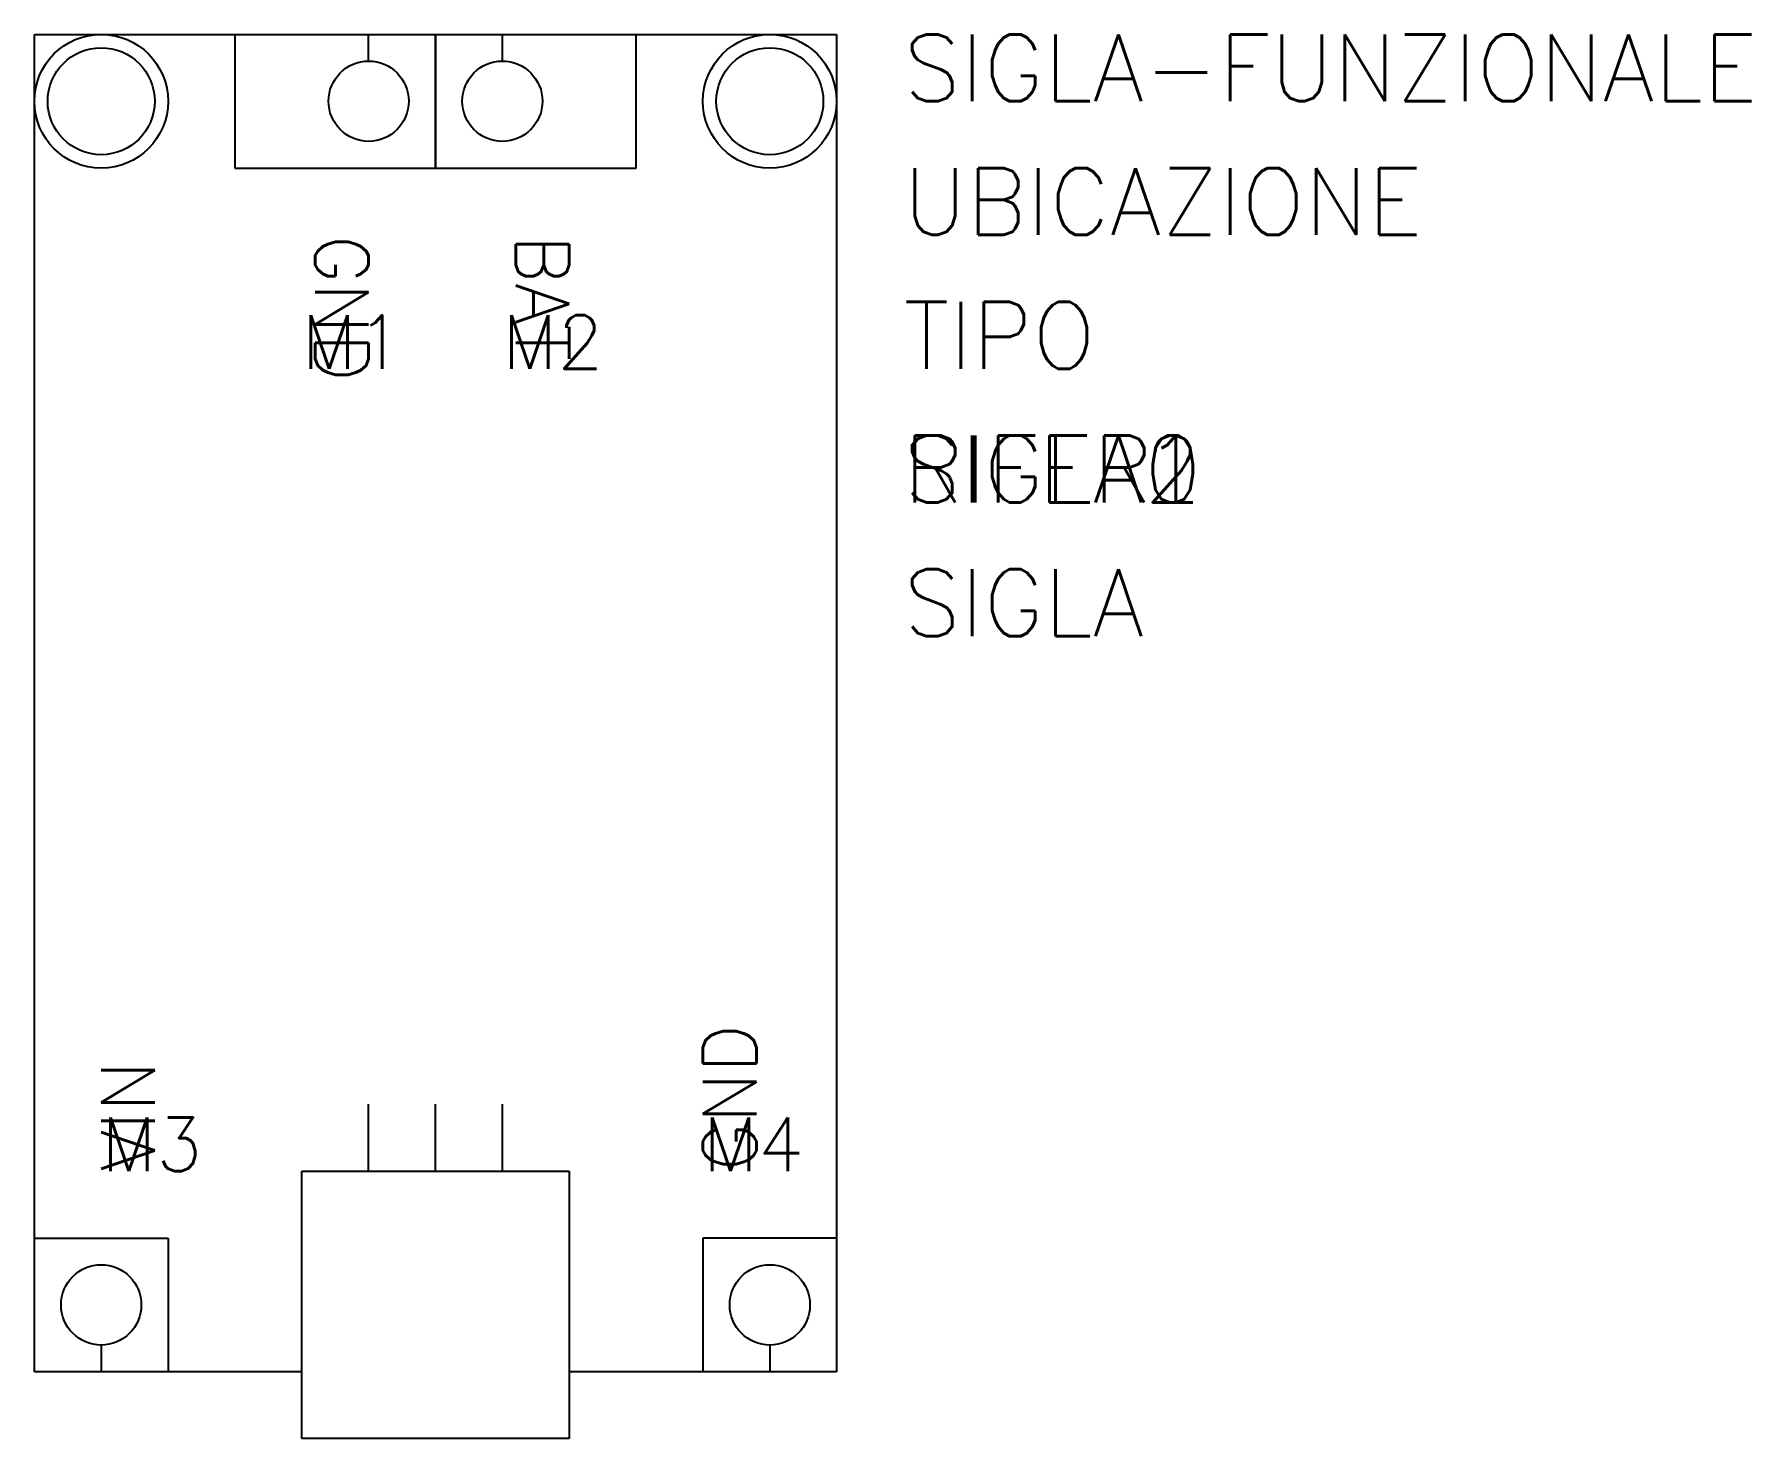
# Model space of a CAD drawing. Extents: x 0 to 64.2, y -2.5 to 50.
import ezdxf

# ---------------------------------------------------------------- set-up
doc = ezdxf.new("R2010")
doc.units = 0
doc.header["$LTSCALE"] = 4
doc.layers.get('0').update_dxf_attribs({"linetype": 'CONTINUOUS'})
doc.styles.get("Standard").update_dxf_attribs({"font": 'romans.shx'})

msp = doc.modelspace()

# ---------------------------------------------------------------- linework, layer by layer
for p, q in [((0, 0), (0, 50)), ((0, 50), (30, 50)), ((7.5, 50), (7.5, 45)), ((12.5, 49), (12.5, 50)), ((15, 45), (15, 50)), ((15, 50), (15, 45)), ((17.5, 49), (17.5, 50)), ((22.5, 45), (22.5, 50)), ((30, 50), (30, 0)), ((7.5, 45), (15, 45)), ((15, 45), (22.5, 45)), ((12.5, 7.5), (12.5, 10)), ((15, 7.5), (15, 10)), ((17.5, 7.5), (17.5, 10)), ((10, -2.5), (10, 7.5)), ((10, 7.5), (20, 7.5)), ((20, 7.5), (20, -2.5)), ((0, 5), (5, 5)), ((5, 5), (5, 0)), ((30, 5), (25, 5)), ((25, 5), (25, 0)), ((2.5, 1), (2.5, 0)), ((27.5, 1), (27.5, 0)), ((10, 0), (0, 0)), ((30, 0), (20, 0)), ((20, -2.5), (10, -2.5))]:
    msp.add_line(p, q)
for centre, radius in [((2.5, 47.5), 2.5), ((2.5, 47.5), 2), ((27.5, 47.5), 2.5), ((27.5, 47.5), 2), ((12.5, 47.5), 1.5), ((17.5, 47.5), 1.5), ((2.5, 2.5), 1.5), ((27.5, 2.5), 1.5)]:
    msp.add_circle(centre, radius)

# ---------------------------------------------------------------- texts
at = {"char_height": 2, "attachment_point": 1}
for s, insert, rotation in [('GND', (12.5, 42.5), 270), ('BAT', (20, 42.5), 270), ('\\pxt1;GND', (25, 7.5), 90), ('\\pxt1;VIN', (2.5, 7.5), 90)]:
    msp.add_mtext_dynamic_manual_height_columns(s, width=7.5, gutter_width=1, heights=[0], dxfattribs=dict(at, insert=insert, rotation=rotation))
at = {"flags": 9}
for tag, p, s, height in [('F1', (12.5, 50), '', 0.00001), ('F2', (17.5, 50), '', 0.00001), ('TIPOSIG', (0, 0), '3', 0.00000001), ('POSIZIONE', (0, 0), '', 0.00000001), ('P-TABELLA', (0, 0), '', 0.00000001), ('T-TABELLA', (0, 0), '', 0.00000001), ('H-TABELLA', (0, 0), '', 0.00000001), ('CODICE', (0, 0), '1xNNN', 0.00000001), ('NOTE1', (0, 0), '', 0.00000001), ('NOTE2', (0, 0), '', 0.00000001), ('DEN1', (0, 0), '', 0.00000001), ('DEN1-A', (0, 0), '', 0.00000001), ('DEN1-TRAD-ID', (0, 0), '', 0.00000001), ('F3', (2.5, 0), '', 0.00001), ('F4', (27.5, 0), '', 0.00001)]:
    msp.add_attdef(tag, p, s, height=height, dxfattribs=at)
at = {"color": 3}
for tag, p, s, flags in [('SIGLA-FUNZIONALE', (32.5, 47.5), '', 9), ('UBICAZIONE', (32.5, 42.5), '', 8), ('TIPO', (32.5, 37.5), '', 9), ('SIGLA0', (32.5, 32.5), '', 9), ('SIGLA1', (32.5, 32.5), '', 9), ('SIGLA2', (32.5, 32.5), '', 9), ('RIFER', (32.5, 32.5), 'RIFER ?', 8), ('SIGLA', (32.5, 27.5), 'SIGLA ?', 8)]:
    msp.add_attdef(tag, p, s, height=2.5, dxfattribs=dict(at, flags=flags))
at = {"color": 4, "flags": 8}
for tag, p in [('M1', (10, 37.5)), ('M2', (17.5, 37.5)), ('M3', (2.5, 7.5)), ('M4', (25, 7.5))]:
    msp.add_attdef(tag, p, '', height=2, dxfattribs=at)

doc.saveas('drawing.dxf')
